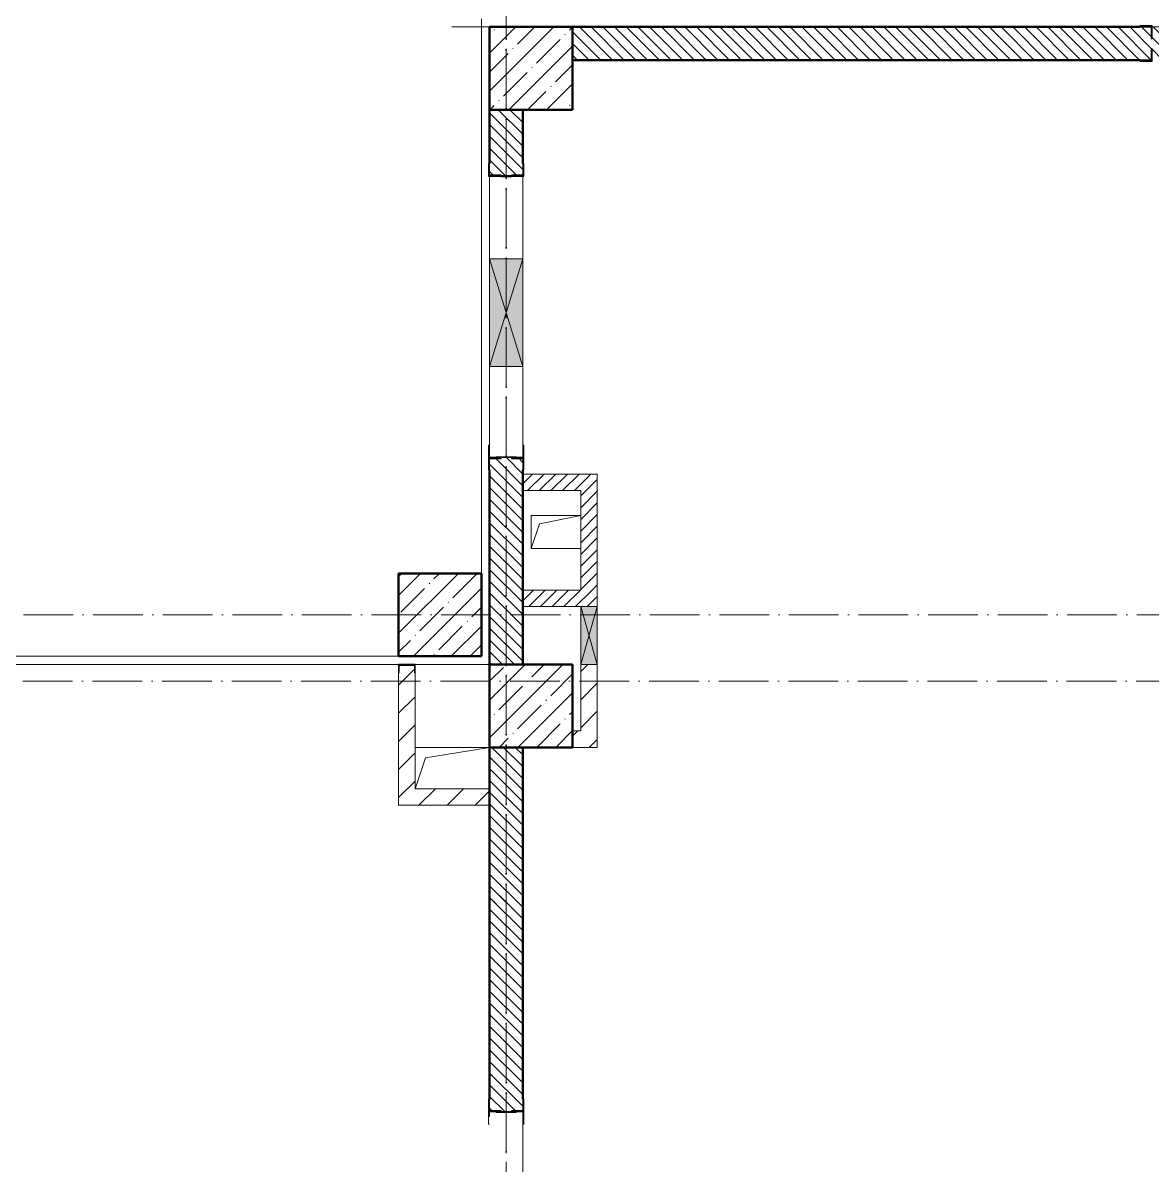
# Model space of a CAD drawing. Header units: millimetres. Extents: x -12989 to 629078, y -109036 to 555275.
# Drawn here: x 606999 to 613818, y 130692 to 137590 of the extents above; entities that cross this region are included whole.
import ezdxf

# ---------------------------------------------------------------- set-up
doc = ezdxf.new("R2010")
doc.units = ezdxf.units.MM
doc.linetypes.add('50_200_ШТРИХ_1Т_ш5_п1_п1_', pattern=[700, 500, -100, 0, -100])
for name, color, linetype, lineweight in [('A-DETL-GENF-OTLN', 7, 'Continuous', 9), ('A-FLOR-____-OTLN', 7, 'Continuous', 9), ('A-GENM-____-MCUT', 7, 'Continuous', 25), ('A-GENM-____-OTLN', 7, 'Continuous', 9), ('A-GENM-____-OTLN-1', 7, 'Continuous', 25), ('A-GLAZ-____-OTLN', 7, 'Continuous', 9), ('A-WALL-____-MCUT', 7, 'Continuous', 13), ('A-WALL-____-MCUT-2', 7, 'Continuous', 50), ('A-WALL-____-PATT-1', 7, 'Continuous', 9), ('A-WALL-FNSH-MCUT-1', 7, 'Continuous', 9), ('I-WALL-____-OTLN', 7, 'Continuous', 9), ('S-COLS-____-MCUT', 7, 'Continuous', 50), ('S-COLS-____-OTLN', 7, 'Continuous', 9), ('S-GRID-____-OTLN-1', 7, '50_200_ШТРИХ_1Т_ш5_п1_п1_', 9)]:
    doc.layers.add(name, color=color, linetype=linetype, lineweight=lineweight)
pattern_1 = [(135, (516567.8, 90784.41), (-35.35534, -35.35534), [])]
pattern_2 = [(45, (-93500, -46531.04), (-114.04925, 114.04925), []), (45, (-93385.95, -46531.04), (-114.04925, 114.04925), [201.613, -40.323, 3.353, -36.97])]
pattern_3 = [(45, (-93500, -42681.04), (-114.04925, 114.04925), []), (45, (-93385.95, -42681.04), (-114.04925, 114.04925), [201.613, -40.323, 3.353, -36.97])]
pattern_4 = [(45, (-92950, -43231.04), (-114.04925, 114.04925), []), (45, (-92835.95, -43231.04), (-114.04925, 114.04925), [201.613, -40.323, 3.353, -36.97])]
pattern_5 = [(45, (516567.8, 90784.41), (-84.85281, 84.85281), [])]
pattern_6 = [(45, (516567.8, 90784.41), (-35.35534, 35.35534), [])]

# ---------------------------------------------------------------- blocks, each defined once
blk = doc.blocks.new('BSC_Колонна _Прямоугольная - 500х500-V116-АР1_План отверстий 2 этажа в осях 1-64_Ю-ЯЯ')
at = {"layer": 'S-COLS-____-OTLN'}
h = blk.add_hatch(dxfattribs=at)
h.set_pattern_fill('FP_129', color=256, style=0, pattern_type=2)
h.set_pattern_definition(pattern_2)
h.paths.add_polyline_path([(-250, -250), (250, -250), (250, 250), (-250, 250)], flags=0)
at = {"layer": 'S-COLS-____-MCUT'}
for p, q in [((250, 250), (-250, 250)), ((-250, 250), (-250, -250)), ((250, -250), (250, 250)), ((-250, -250), (250, -250))]:
    blk.add_line(p, q, dxfattribs=at)
blk = doc.blocks.new('BSC_Колонна _Прямоугольная - 500х500-V118-АР1_План отверстий 2 этажа в осях 1-64_Ю-ЯЯ')
at = {"layer": 'S-COLS-____-OTLN'}
h = blk.add_hatch(dxfattribs=at)
h.set_pattern_fill('FP_131', color=256, style=0, pattern_type=2)
h.set_pattern_definition(pattern_3)
h.paths.add_polyline_path([(-250, -250), (250, -250), (250, 250), (-250, 250), (-250, 13.8)], flags=0)
at = {"layer": 'S-COLS-____-MCUT'}
for p, q in [((250, 250), (-250, 250)), ((-250, 250), (-250, -250)), ((250, -250), (250, 250)), ((-250, -250), (250, -250))]:
    blk.add_line(p, q, dxfattribs=at)
blk = doc.blocks.new('BSC_Колонна _Прямоугольная - 500х500-V123-АР1_План отверстий 2 этажа в осях 1-64_Ю-ЯЯ')
at = {"layer": 'S-COLS-____-OTLN'}
h = blk.add_hatch(dxfattribs=at)
h.set_pattern_fill('FP_136', color=256, style=0, pattern_type=2)
h.set_pattern_definition(pattern_4)
h.paths.add_polyline_path([(-250, -250), (250, -250), (250, 250), (-250, 250)], flags=0)
at = {"layer": 'S-COLS-____-MCUT'}
for p, q in [((250, 250), (-250, 250)), ((-250, 250), (-250, -250)), ((250, -250), (250, 250)), ((-250, -250), (250, -250))]:
    blk.add_line(p, q, dxfattribs=at)
blk = doc.blocks.new('Фахверк_СКБ_Уголок - 200_3550-28267367-АР1_План отверстий 2 этажа в осях 1-64_Ю-ЯЯ')
at = {"layer": 'A-GENM-____-MCUT'}
for p, q in [((200, 156), (125, 156)), ((125, 156), (125, 81)), ((131, 81), (131, 150)), ((131, 150), (200, 150)), ((200, 150), (200, 156)), ((125, 81), (131, 81)), ((131, 19), (125, 19)), ((125, 19), (125, -56)), ((131, -50), (131, 19)), ((125, -56), (200, -56)), ((200, -50), (131, -50)), ((200, -56), (200, -50))]:
    blk.add_line(p, q, dxfattribs=at)
blk = doc.blocks.new('Фахверк_СКБ_Уголок - 200_3960-28268576-АР1_План отверстий 2 этажа в осях 1-64_Ю-ЯЯ')
at = {"layer": 'A-GENM-____-MCUT'}
for p, q in [((200, 156), (125, 156)), ((125, 156), (125, 81)), ((131, 81), (131, 150)), ((131, 150), (200, 150)), ((200, 150), (200, 156)), ((125, 81), (131, 81)), ((131, 19), (125, 19)), ((125, 19), (125, -56)), ((131, -50), (131, 19)), ((125, -56), (200, -56)), ((200, -50), (131, -50)), ((200, -56), (200, -50))]:
    blk.add_line(p, q, dxfattribs=at)
blk = doc.blocks.new('154_Стойка_СКБ_Уголок - СМ-2480_200-28346303-АР1_План отверстий 2 этажа в осях 1-64_Ю-ЯЯ')
at = {"layer": 'A-GENM-____-MCUT'}
for p, q in [((125, 156), (125, 81)), ((200, 156), (125, 156)), ((131, 81), (131, 150)), ((131, 150), (200, 150)), ((200, 150), (200, 156)), ((125, 81), (131, 81)), ((131, 19), (125, 19)), ((125, 19), (125, -56)), ((131, -50), (131, 19)), ((125, -56), (200, -56)), ((200, -50), (131, -50)), ((200, -56), (200, -50))]:
    blk.add_line(p, q, dxfattribs=at)
blk = doc.blocks.new('Стойка_Влож_Полоса боковая - Полоса-V150-АР1_План отверстий 2 этажа в осях 1-64_Ю-ЯЯ')
at = {"layer": 'A-GENM-____-OTLN'}
for p, q in [((-5, 60), (0, 60)), ((-5, -60), (-5, 60)), ((0, 31), (0, -31)), ((0, -60), (-5, -60))]:
    blk.add_line(p, q, dxfattribs=at)
blk = doc.blocks.new('Стойка_Влож_Уголок_Опорный - Уголок-28213941-АР1_План отверстий 2 этажа в осях 1-64_Ю-ЯЯ')
at = {"layer": 'A-GENM-____-OTLN'}
for p, q in [((-212, -6), (-212, 0)), ((0, 0), (0, -6)), ((-212, -75), (-212, -6)), ((-212, -6), (-206, -6)), ((-6, -6), (0, -6)), ((0, -6), (0, -75)), ((-212, -75), (-206, -75)), ((-6, -75), (0, -75))]:
    blk.add_line(p, q, dxfattribs=at)
blk = doc.blocks.new('154_Фахверк_СКБ_Швеллер - Тип_100_3960-28318856-АР1_План отверстий 2 этажа в осях 1-64_Ю-ЯЯ')
at = {"layer": 'A-GENM-____-MCUT'}
for p, q in [((175, 50), (125, 50)), ((125, 50), (125, -50)), ((128, 47), (175, 47)), ((128, -47), (128, 47)), ((175, 47), (175, 50)), ((125, -50), (175, -50)), ((175, -47), (128, -47)), ((175, -50), (175, -47))]:
    blk.add_line(p, q, dxfattribs=at)
blk = doc.blocks.new('AR_Отверстие прямоугольное _в плите_ - AR_Отверстие прямоугольное _в плите_-V160-АР1_План отверстий 2 этажа в осях 1-64_Ю-ЯЯ')
at = {"layer": 'A-GENM-____-OTLN'}
for p, q in [((150, 100), (-150, 100)), ((-150, 100), (-150, -100)), ((-100, 50), (150, 100)), ((-150, -100), (-100, 50)), ((-150, -100), (150, -100))]:
    blk.add_line(p, q, dxfattribs=at)
blk = doc.blocks.new('AR_Отверстие прямоугольное _в плите_ - AR_Отверстие прямоугольное _в плите_-30552830-АР1_План отверстий 2 этажа в осях 1-64_Ю-ЯЯ')
at = {"layer": 'A-GENM-____-OTLN'}
for p, q in [((225, 125), (-225, 125)), ((-162.5, 62.5), (225, 125)), ((-225, -125), (-162.5, 62.5))]:
    blk.add_line(p, q, dxfattribs=at)
blk = doc.blocks.new('AR_Отверстие прямоугольное _в стене_ - AR_Отверстие прямоугольное _в стене__ОВ-36845443-АР1_План отверстий 2 этажа в осях 1-64_Ю-ЯЯ')
at = {"layer": 'A-GLAZ-____-OTLN'}
blk.add_hatch(color=256, dxfattribs=at).paths.add_polyline_path([(325, 100), (-325, 100), (-325, -100), (325, -100)], flags=0)
at = {"layer": 'A-DETL-GENF-OTLN'}
for p, q in [((-325, -100), (-325, 100)), ((-325, 100), (325, 100)), ((325, 100), (-325, -100)), ((-325, 100), (325, -100)), ((325, 100), (-325, 100)), ((-325, 100), (-325, -100)), ((325, 100), (325, -100)), ((325, -100), (325, 100)), ((325, -100), (-325, -100)), ((-325, -100), (325, -100))]:
    blk.add_line(p, q, dxfattribs=at)
blk = doc.blocks.new('AR_Отверстие прямоугольное _в стене_ - AR_Отверстие прямоугольное _в стене__ОВ-36848105-АР1_План отверстий 2 этажа в осях 1-64_Ю-ЯЯ')
at = {"layer": 'A-GLAZ-____-OTLN'}
blk.add_hatch(color=256, dxfattribs=at).paths.add_polyline_path([(-175, -50), (175, -50), (175, 50), (-175, 50)], flags=0)
at = {"layer": 'A-DETL-GENF-OTLN'}
for p, q in [((-175, -50), (-175, 50)), ((-175, 50), (175, 50)), ((175, 50), (-175, -50)), ((-175, 50), (175, -50)), ((175, 50), (-175, 50)), ((-175, 50), (-175, -50)), ((175, 50), (175, -50)), ((175, -50), (175, 50)), ((175, -50), (-175, -50)), ((-175, -50), (175, -50))]:
    blk.add_line(p, q, dxfattribs=at)
blk = doc.blocks.new('BSC_Колонна _Прямоугольная - 500х500-V120-АР1_План отверстий 2 этажа в осях 1-64_А-ГГ')
at = {"layer": 'S-COLS-____-OTLN'}
h = blk.add_hatch(dxfattribs=at)
h.set_pattern_fill('FP_150', color=256, style=0, pattern_type=2)
h.set_pattern_definition(pattern_2)
h.paths.add_polyline_path([(-250, -250), (250, -250), (250, 250), (-250, 250)], flags=0)
at = {"layer": 'S-COLS-____-MCUT'}
for p, q in [((250, 250), (-250, 250)), ((-250, 250), (-250, -250)), ((250, -250), (250, 250)), ((-250, -250), (250, -250))]:
    blk.add_line(p, q, dxfattribs=at)
blk = doc.blocks.new('BSC_Колонна _Прямоугольная - 500х500-V122-АР1_План отверстий 2 этажа в осях 1-64_А-ГГ')
at = {"layer": 'S-COLS-____-OTLN'}
h = blk.add_hatch(dxfattribs=at)
h.set_pattern_fill('FP_152', color=256, style=0, pattern_type=2)
h.set_pattern_definition(pattern_3)
h.paths.add_polyline_path([(-250, -250), (250, -250), (250, 250), (-250, 250)], flags=0)
at = {"layer": 'S-COLS-____-MCUT'}
for p, q in [((250, 250), (-250, 250)), ((-250, 250), (-250, -250)), ((250, -250), (250, 250)), ((-250, -250), (250, -250))]:
    blk.add_line(p, q, dxfattribs=at)
blk = doc.blocks.new('BSC_Колонна _Прямоугольная - 500х500-V127-АР1_План отверстий 2 этажа в осях 1-64_А-ГГ')
at = {"layer": 'S-COLS-____-OTLN'}
h = blk.add_hatch(dxfattribs=at)
h.set_pattern_fill('FP_157', color=256, style=0, pattern_type=2)
h.set_pattern_definition(pattern_4)
h.paths.add_polyline_path([(-250, -250), (250, -250), (250, 250), (-250, 250)], flags=0)
at = {"layer": 'S-COLS-____-MCUT'}
for p, q in [((250, 250), (-250, 250)), ((-250, 250), (-250, -250)), ((250, -250), (250, 250)), ((-250, -250), (250, -250))]:
    blk.add_line(p, q, dxfattribs=at)
blk = doc.blocks.new('Фахверк_СКБ_Уголок - 200_3550-28267367-АР1_План отверстий 2 этажа в осях 1-64_А-ГГ')
at = {"layer": 'A-GENM-____-MCUT'}
for p, q in [((200, 156), (125, 156)), ((125, 156), (125, 81)), ((131, 81), (131, 150)), ((131, 150), (200, 150)), ((200, 150), (200, 156)), ((125, 81), (131, 81)), ((131, 19), (125, 19)), ((125, 19), (125, -56)), ((131, -50), (131, 19)), ((125, -56), (200, -56)), ((200, -50), (131, -50)), ((200, -56), (200, -50))]:
    blk.add_line(p, q, dxfattribs=at)
blk = doc.blocks.new('Фахверк_СКБ_Уголок - 200_3960-28268576-АР1_План отверстий 2 этажа в осях 1-64_А-ГГ')
at = {"layer": 'A-GENM-____-MCUT'}
for p, q in [((200, 156), (125, 156)), ((125, 156), (125, 81)), ((131, 81), (131, 150)), ((131, 150), (200, 150)), ((200, 150), (200, 156)), ((125, 81), (131, 81)), ((131, 19), (125, 19)), ((125, 19), (125, -56)), ((131, -50), (131, 19)), ((125, -56), (200, -56)), ((200, -50), (131, -50)), ((200, -56), (200, -50))]:
    blk.add_line(p, q, dxfattribs=at)
blk = doc.blocks.new('154_Стойка_СКБ_Уголок - СМ-2480_200-28346303-АР1_План отверстий 2 этажа в осях 1-64_А-ГГ')
at = {"layer": 'A-GENM-____-MCUT'}
for p, q in [((125, 156), (125, 81)), ((200, 156), (125, 156)), ((131, 81), (131, 150)), ((131, 150), (200, 150)), ((200, 150), (200, 156)), ((125, 81), (131, 81)), ((131, 19), (125, 19)), ((125, 19), (125, -56)), ((131, -50), (131, 19)), ((125, -56), (200, -56)), ((200, -50), (131, -50)), ((200, -56), (200, -50))]:
    blk.add_line(p, q, dxfattribs=at)
blk = doc.blocks.new('Стойка_Влож_Полоса боковая - Полоса-28213942-АР1_План отверстий 2 этажа в осях 1-64_А-ГГ')
at = {"layer": 'A-GENM-____-OTLN'}
for p, q in [((-5, 60), (0, 60)), ((-5, -60), (-5, 60)), ((0, 31), (0, -31)), ((0, -60), (-5, -60))]:
    blk.add_line(p, q, dxfattribs=at)
blk = doc.blocks.new('Стойка_Влож_Уголок_Опорный - Уголок-28213941-АР1_План отверстий 2 этажа в осях 1-64_А-ГГ')
at = {"layer": 'A-GENM-____-OTLN'}
for p, q in [((-212, -6), (-212, 0)), ((0, 0), (0, -6)), ((-212, -75), (-212, -6)), ((-212, -6), (-206, -6)), ((-6, -6), (0, -6)), ((0, -6), (0, -75)), ((-212, -75), (-206, -75)), ((-6, -75), (0, -75))]:
    blk.add_line(p, q, dxfattribs=at)
blk = doc.blocks.new('154_Фахверк_СКБ_Швеллер - Тип_100_3960-28318856-АР1_План отверстий 2 этажа в осях 1-64_А-ГГ')
at = {"layer": 'A-GENM-____-MCUT'}
for p, q in [((175, 50), (125, 50)), ((125, 50), (125, -50)), ((128, 47), (175, 47)), ((128, -47), (128, 47)), ((175, 47), (175, 50)), ((125, -50), (175, -50)), ((175, -47), (128, -47)), ((175, -50), (175, -47))]:
    blk.add_line(p, q, dxfattribs=at)
blk = doc.blocks.new('AR_Отверстие прямоугольное _в плите_ - AR_Отверстие прямоугольное _в плите_-30423629-АР1_План отверстий 2 этажа в осях 1-64_А-ГГ')
at = {"layer": 'A-GENM-____-OTLN'}
for p, q in [((150, 100), (-150, 100)), ((-150, 100), (-150, -100)), ((-100, 50), (150, 100)), ((-150, -100), (-100, 50)), ((-150, -100), (150, -100))]:
    blk.add_line(p, q, dxfattribs=at)
blk = doc.blocks.new('AR_Отверстие прямоугольное _в плите_ - AR_Отверстие прямоугольное _в плите_-30552830-АР1_План отверстий 2 этажа в осях 1-64_А-ГГ')
at = {"layer": 'A-GENM-____-OTLN'}
for p, q in [((225, 125), (-225, 125)), ((-162.5, 62.5), (225, 125)), ((-225, -125), (-162.5, 62.5))]:
    blk.add_line(p, q, dxfattribs=at)
blk = doc.blocks.new('AR_Отверстие прямоугольное _в стене_ - AR_Отверстие прямоугольное _в стене__ОВ-36845443-АР1_План отверстий 2 этажа в осях 1-64_А-ГГ')
at = {"layer": 'A-GLAZ-____-OTLN'}
blk.add_hatch(color=256, dxfattribs=at).paths.add_polyline_path([(325, 100), (-325, 100), (-325, -100), (325, -100)], flags=0)
at = {"layer": 'A-DETL-GENF-OTLN'}
for p, q in [((-325, -100), (-325, 100)), ((-325, 100), (325, 100)), ((325, 100), (-325, -100)), ((-325, 100), (325, -100)), ((325, 100), (-325, 100)), ((-325, 100), (-325, -100)), ((325, 100), (325, -100)), ((325, -100), (325, 100)), ((325, -100), (-325, -100)), ((-325, -100), (325, -100))]:
    blk.add_line(p, q, dxfattribs=at)
blk = doc.blocks.new('AR_Отверстие прямоугольное _в стене_ - AR_Отверстие прямоугольное _в стене__ОВ-36848105-АР1_План отверстий 2 этажа в осях 1-64_А-ГГ')
at = {"layer": 'A-GLAZ-____-OTLN'}
blk.add_hatch(color=256, dxfattribs=at).paths.add_polyline_path([(-175, -50), (175, -50), (175, 50), (-175, 50)], flags=0)
at = {"layer": 'A-DETL-GENF-OTLN'}
for p, q in [((-175, -50), (-175, 50)), ((-175, 50), (175, 50)), ((175, 50), (-175, -50)), ((-175, 50), (175, -50)), ((175, 50), (-175, 50)), ((-175, 50), (-175, -50)), ((175, 50), (175, -50)), ((175, -50), (175, 50)), ((175, -50), (-175, -50)), ((-175, -50), (175, -50))]:
    blk.add_line(p, q, dxfattribs=at)
blk = doc.blocks.new('3эт')
at = {"layer": 'S-GRID-____-OTLN-1', "color": 251, "ltscale": 0.6, "true_color": 0x636466}
for p, q in [((377120.7, -46882.4), (377120.7, 4029.4)), ((377120.7, -91346.1), (377120.7, -36982.5)), ((376792, -40082.4), (387845.1, -40082.4)), ((376792, -40082.4), (387845.1, -40082.4)), ((358243, -43632.4), (387705.3, -43632.4)), ((358243, -43632.4), (387705.3, -43632.4)), ((351097.5, -44032.4), (387845.1, -44032.4))]:
    blk.add_line(p, q, dxfattribs=at)

msp = doc.modelspace()

# ---------------------------------------------------------------- hatches: boundary and pattern name
at = {"layer": 'A-WALL-____-PATT-1'}
h = msp.add_hatch(dxfattribs=at)
h.set_pattern_fill('FP_6', color=256, style=0, pattern_type=2)
h.set_pattern_definition(pattern_1)
h.paths.add_polyline_path([(617317.7976, 137365.4504), (617317.7976, 137565.4504), (613817.7976, 137565.4504), (613817.7976, 137496.4504), (613811.7976, 137496.4504), (613811.7976, 137565.4504), (610317.7976, 137565.4504), (610317.7976, 137365.4504), (613811.7976, 137365.4504), (613811.7976, 137434.4504), (613817.7976, 137434.4504), (613817.7976, 137365.4504), (617300.1546, 137365.4504)], flags=0)
h = msp.add_hatch(dxfattribs=at)
h.set_pattern_fill('FP_6', color=256, style=0, pattern_type=2)
h.set_pattern_definition(pattern_1)
h.paths.add_polyline_path([(617317.7976, 137365.4504), (617317.7976, 137565.4504), (613817.7976, 137565.4504), (613817.7976, 137496.4504), (613811.7976, 137496.4504), (613811.7976, 137565.4504), (610317.7976, 137565.4504), (610317.7976, 137365.4504), (613811.7976, 137365.4504), (613811.7976, 137434.4504), (613817.7976, 137434.4504), (613817.7976, 137365.4504), (617299.5724, 137365.4504)], flags=0)
h = msp.add_hatch(dxfattribs=at)
h.set_pattern_fill('FP_6', color=256, style=0, pattern_type=2)
h.set_pattern_definition(pattern_1)
h.paths.add_polyline_path([(609857.7976, 133715.4504), (610017.7976, 133715.4504), (610016.8376, 134959.4504), (609948.7976, 134959.4504), (609948.7976, 134965.4504), (609886.7976, 134965.4504), (609886.7976, 134959.4504), (609817.7976, 134959.4504), (609817.7976, 133715.4504)], flags=0)
h.paths.add_polyline_path([(609948.7976, 136665.4504), (609948.7976, 136671.4504), (610017.7976, 136671.4504), (610017.7976, 137065.4504), (609817.7976, 137065.4504), (609817.7976, 136671.4504), (609886.7976, 136671.4504), (609886.7976, 136665.4504)], flags=0)
h = msp.add_hatch(dxfattribs=at)
h.set_pattern_fill('FP_6', color=256, style=0, pattern_type=2)
h.set_pattern_definition(pattern_1)
h.paths.add_polyline_path([(609817.7976, 133715.4504), (610017.7976, 133715.4504), (610016.8376, 134959.4504), (609948.7976, 134959.4504), (609948.7976, 134965.4504), (609886.7976, 134965.4504), (609886.7976, 134959.4504), (609817.7976, 134959.4504), (609817.7976, 134520.0168)], flags=0)
h.paths.add_polyline_path([(609948.7976, 136665.4504), (609948.7976, 136671.4504), (610017.7976, 136671.4504), (610017.7976, 137065.4504), (609817.7976, 137065.4504), (609817.7976, 136671.4504), (609886.7976, 136671.4504), (609886.7976, 136665.4504)], flags=0)
h = msp.add_hatch(dxfattribs=at)
h.set_pattern_fill('FP_5', color=256, style=0, pattern_type=2)
h.set_pattern_definition(pattern_6)
h.paths.add_polyline_path([(610467.7976, 134765.4504), (610467.7976, 134865.4504), (610017.7976, 134865.4504), (610017.7976, 134765.4504), (610367.7976, 134765.4504)], flags=0)
h = msp.add_hatch(dxfattribs=at)
h.set_pattern_fill('FP_5', color=256, style=0, pattern_type=2)
h.set_pattern_definition(pattern_6)
h.paths.add_polyline_path([(610467.7976, 134765.4504), (610467.7976, 134865.4504), (610017.7976, 134865.4504), (610017.7976, 134765.4504), (610367.7976, 134765.4504)], flags=0)
h = msp.add_hatch(dxfattribs=at)
h.set_pattern_fill('FP_5', color=256, style=0, pattern_type=2)
h.set_pattern_definition(pattern_6)
h.paths.add_polyline_path([(610467.7976, 134165.4504), (610467.7976, 134765.4504), (610367.7976, 134765.4504), (610367.7976, 134165.4504)], flags=0)
h = msp.add_hatch(dxfattribs=at)
h.set_pattern_fill('FP_5', color=256, style=0, pattern_type=2)
h.set_pattern_definition(pattern_6)
h.paths.add_polyline_path([(610467.7976, 134165.4504), (610467.7976, 134765.4504), (610367.7976, 134765.4504), (610367.7976, 134165.4504)], flags=0)
h = msp.add_hatch(dxfattribs=at)
h.set_pattern_fill('FP_5', color=256, style=0, pattern_type=2)
h.set_pattern_definition(pattern_6)
h.paths.add_polyline_path([(610467.7976, 134065.4504), (610467.7976, 134165.4504), (610017.7976, 134165.4504), (610017.7976, 134065.4504), (610367.7976, 134065.4504)], flags=0)
h = msp.add_hatch(dxfattribs=at)
h.set_pattern_fill('FP_5', color=256, style=0, pattern_type=2)
h.set_pattern_definition(pattern_6)
h.paths.add_polyline_path([(610467.7976, 134065.4504), (610467.7976, 134165.4504), (610017.7976, 134165.4504), (610017.7976, 134065.4504), (610367.7976, 134065.4504)], flags=0)
h = msp.add_hatch(dxfattribs=at)
h.set_pattern_fill('FP_4', color=256, style=0, pattern_type=2)
h.set_pattern_definition(pattern_5)
h.paths.add_polyline_path([(609367.7976, 132865.4504), (609367.7976, 133665.4504), (609364.7976, 133665.4504), (609364.7976, 133712.4504), (609270.7976, 133712.4504), (609270.7976, 133665.4504), (609267.7976, 133665.4504), (609267.7976, 132865.4504)], flags=0)
h = msp.add_hatch(dxfattribs=at)
h.set_pattern_fill('FP_4', color=256, style=0, pattern_type=2)
h.set_pattern_definition(pattern_5)
h.paths.add_polyline_path([(609367.7976, 132865.4504), (609367.7976, 133665.4504), (609364.7976, 133665.4504), (609364.7976, 133712.4504), (609270.7976, 133712.4504), (609270.7976, 133665.4504), (609267.7976, 133665.4504), (609267.7976, 132865.4504)], flags=0)
h = msp.add_hatch(dxfattribs=at)
h.set_pattern_fill('FP_4', color=256, style=0, pattern_type=2)
h.set_pattern_definition(pattern_5)
h.paths.add_polyline_path([(610467.7976, 133315.4504), (610467.7976, 133715.4504), (610367.7976, 133715.4504), (610367.7976, 133315.4504)], flags=0)
h = msp.add_hatch(dxfattribs=at)
h.set_pattern_fill('FP_4', color=256, style=0, pattern_type=2)
h.set_pattern_definition(pattern_5)
h.paths.add_polyline_path([(610467.7976, 133315.4504), (610467.7976, 133715.4504), (610367.7976, 133715.4504), (610367.7976, 133315.4504)], flags=0)
h = msp.add_hatch(dxfattribs=at)
h.set_pattern_fill('FP_4', color=256, style=0, pattern_type=2)
h.set_pattern_definition(pattern_5)
h.paths.add_polyline_path([(610467.7976, 133215.4504), (610467.7976, 133315.4504), (610317.7976, 133315.4504), (610317.7976, 133215.4504)], flags=0)
h = msp.add_hatch(dxfattribs=at)
h.set_pattern_fill('FP_4', color=256, style=0, pattern_type=2)
h.set_pattern_definition(pattern_5)
h.paths.add_polyline_path([(610467.7976, 133215.4504), (610467.7976, 133315.4504), (610317.7976, 133315.4504), (610317.7976, 133215.4504)], flags=0)
h = msp.add_hatch(dxfattribs=at)
h.set_pattern_fill('FP_6', color=256, style=0, pattern_type=2)
h.set_pattern_definition(pattern_1)
h.paths.add_polyline_path([(609817.7976, 132265.4504), (610017.7976, 132265.4504), (610017.7976, 133215.4504), (609817.7976, 133215.4504)], flags=0)
h = msp.add_hatch(dxfattribs=at)
h.set_pattern_fill('FP_6', color=256, style=0, pattern_type=2)
h.set_pattern_definition(pattern_1)
h.paths.add_polyline_path([(609817.7976, 128365.4504), (610017.7976, 128365.4504), (610017.7976, 128840.4504), (609817.7976, 128840.4504)], flags=0)
h.paths.add_polyline_path([(610017.7976, 129240.4504), (610017.7976, 130109.4504), (609948.7976, 130109.4504), (609948.7976, 130115.4504), (609886.7976, 130115.4504), (609886.7976, 130109.4504), (609817.7976, 130109.4504), (609817.7976, 129240.4504), (609930.7008, 129240.4504)], flags=0)
h.paths.add_polyline_path([(609886.7976, 131015.4504), (609948.7976, 131015.4504), (609948.7976, 131021.4504), (610017.7976, 131021.4504), (610017.7976, 133215.4504), (609817.7976, 133215.4504), (609817.7976, 131021.4504), (609886.7976, 131021.4504)], flags=0)
h = msp.add_hatch(dxfattribs=at)
h.set_pattern_fill('FP_4', color=256, style=0, pattern_type=2)
h.set_pattern_definition(pattern_5)
h.paths.add_polyline_path([(609817.7976, 132865.4504), (609817.7976, 132965.4504), (609367.7976, 132965.4504), (609367.7976, 132865.4504)], flags=0)
h = msp.add_hatch(dxfattribs=at)
h.set_pattern_fill('FP_4', color=256, style=0, pattern_type=2)
h.set_pattern_definition(pattern_5)
h.paths.add_polyline_path([(609817.7976, 132865.4504), (609817.7976, 132965.4504), (609367.7976, 132965.4504), (609367.7976, 132865.4504)], flags=0)

# ---------------------------------------------------------------- linework, layer by layer
at = {"layer": 'A-FLOR-____-OTLN'}
for p, q in [((609767.7976, 134265.4504), (609767.7976, 137615.4504)), ((609767.7976, 134265.4504), (609767.7976, 137615.4504)), ((610067.7976, 134615.4504), (610367.7976, 134615.4504)), ((610067.7976, 134415.4504), (610067.7976, 134615.4504)), ((610067.7976, 134615.4504), (610367.7976, 134615.4504)), ((610067.7976, 134415.4504), (610067.7976, 134615.4504)), ((610367.7976, 134415.4504), (610067.7976, 134415.4504)), ((610367.7976, 134415.4504), (610067.7976, 134415.4504)), ((605817.7976, 133765.4504), (609267.7976, 133765.4504)), ((605817.7976, 133765.4504), (609267.7976, 133765.4504)), ((609267.7976, 133715.4504), (605817.7976, 133715.4504)), ((609267.7976, 133715.4504), (605817.7976, 133715.4504)), ((609817.7976, 133715.4504), (609367.7976, 133715.4504)), ((609817.7976, 133715.4504), (609367.7976, 133715.4504)), ((609367.7976, 133215.4504), (609817.7976, 133215.4504)), ((609367.7976, 133215.4504), (609817.7976, 133215.4504))]:
    msp.add_line(p, q, dxfattribs=at)
at = {"layer": 'A-WALL-____-MCUT'}
for p, q in [((613742.7976, 137565.4504), (610317.7976, 137565.4504)), ((610317.7976, 137365.4504), (613742.7976, 137365.4504)), ((609817.7976, 137065.4504), (609817.7976, 136740.4504)), ((610017.7976, 136740.4504), (610017.7976, 137065.4504)), ((609886.7976, 136665.4504), (609948.7976, 136665.4504)), ((609817.7976, 134890.4504), (609817.7976, 133715.4504)), ((610017.7976, 133715.4504), (610017.7976, 134890.4504)), ((609817.7976, 133215.4504), (609817.7976, 132265.4504)), ((610017.7976, 132265.4504), (610017.7976, 133215.4504))]:
    msp.add_line(p, q, dxfattribs=at)
at = {"layer": 'A-WALL-____-MCUT-2'}
for p, q in [((613742.7976, 137565.4504), (610317.7976, 137565.4504)), ((610317.7976, 137365.4504), (613742.7976, 137365.4504)), ((609817.7976, 137065.4504), (609817.7976, 136740.4504)), ((610017.7976, 136740.4504), (610017.7976, 137065.4504)), ((609886.7976, 136665.4504), (609948.7976, 136665.4504)), ((609817.7976, 134890.4504), (609817.7976, 133715.4504)), ((610017.7976, 133715.4504), (610017.7976, 134890.4504)), ((609817.7976, 133215.4504), (609817.7976, 131090.4504)), ((610017.7976, 131090.4504), (610017.7976, 133215.4504))]:
    msp.add_line(p, q, dxfattribs=at)
at = {"layer": 'A-WALL-FNSH-MCUT-1'}
for p, q in [((610467.7976, 134865.4504), (610017.7976, 134865.4504)), ((610467.7976, 134865.4504), (610017.7976, 134865.4504)), ((610467.7976, 134065.4504), (610467.7976, 134865.4504)), ((610467.7976, 134065.4504), (610467.7976, 134865.4504)), ((610017.7976, 134765.4504), (610367.7976, 134765.4504)), ((610017.7976, 134765.4504), (610367.7976, 134765.4504)), ((610367.7976, 134765.4504), (610367.7976, 134165.4504)), ((610367.7976, 134765.4504), (610367.7976, 134165.4504)), ((610367.7976, 134165.4504), (610017.7976, 134165.4504)), ((610367.7976, 134165.4504), (610017.7976, 134165.4504)), ((610017.7976, 134065.4504), (610367.7976, 134065.4504)), ((610017.7976, 134065.4504), (610367.7976, 134065.4504)), ((610367.7976, 133715.4504), (610367.7976, 133315.4504)), ((610367.7976, 133715.4504), (610367.7976, 133315.4504)), ((610467.7976, 133215.4504), (610467.7976, 133715.4504)), ((610467.7976, 133215.4504), (610467.7976, 133715.4504)), ((609267.7976, 133665.4504), (609267.7976, 132865.4504)), ((609267.7976, 133665.4504), (609267.7976, 132865.4504)), ((609367.7976, 132965.4504), (609367.7976, 133665.4504)), ((609367.7976, 132965.4504), (609367.7976, 133665.4504)), ((610367.7976, 133315.4504), (610317.7976, 133315.4504)), ((610367.7976, 133315.4504), (610317.7976, 133315.4504)), ((610317.7976, 133215.4504), (610467.7976, 133215.4504)), ((610317.7976, 133215.4504), (610467.7976, 133215.4504)), ((609817.7976, 132965.4504), (609367.7976, 132965.4504)), ((609817.7976, 132965.4504), (609367.7976, 132965.4504)), ((609267.7976, 132865.4504), (609817.7976, 132865.4504)), ((609267.7976, 132865.4504), (609817.7976, 132865.4504))]:
    msp.add_line(p, q, dxfattribs=at)
at = {"layer": 'I-WALL-____-OTLN'}
for p, q in [((609817.7976, 136165.4504), (609817.7976, 136665.4504)), ((609817.7976, 136165.4504), (609817.7976, 136665.4504)), ((610017.7976, 136665.4504), (610017.7976, 136165.4504)), ((610017.7976, 136665.4504), (610017.7976, 136165.4504)), ((609817.7976, 134965.4504), (609817.7976, 135515.4504)), ((609817.7976, 134965.4504), (609817.7976, 135515.4504)), ((610017.7976, 135515.4504), (610017.7976, 134965.4504)), ((610017.7976, 135515.4504), (610017.7976, 134965.4504)), ((609817.7976, 130985.4504), (609817.7976, 131015.4504)), ((610017.7976, 131015.4504), (610017.7976, 130115.4504))]:
    msp.add_line(p, q, dxfattribs=at)

# ---------------------------------------------------------------- block references
msp.add_blockref('3эт', (232797.0902, 177647.8646))
at = {"layer": 'A-GENM-____-OTLN'}
for name, p, rotation in [('Стойка_Влож_Уголок_Опорный - Уголок-28213941-АР1_План отверстий 2 этажа в осях 1-64_Ю-ЯЯ', (609811.7976, 134965.4504), 180), ('Стойка_Влож_Уголок_Опорный - Уголок-28213941-АР1_План отверстий 2 этажа в осях 1-64_А-ГГ', (609811.7976, 134965.4504), 180), ('Стойка_Влож_Полоса боковая - Полоса-V150-АР1_План отверстий 2 этажа в осях 1-64_Ю-ЯЯ', (609917.7976, 134965.4504), 269.9999999999999), ('Стойка_Влож_Полоса боковая - Полоса-28213942-АР1_План отверстий 2 этажа в осях 1-64_А-ГГ', (609917.7976, 134965.4504), 269.9999999999999), ('Стойка_Влож_Полоса боковая - Полоса-28213942-АР1_План отверстий 2 этажа в осях 1-64_А-ГГ', (609917.7976, 131015.4504), 89.99999999999991)]:
    msp.add_blockref(name, p, dxfattribs=dict(at, rotation=rotation))
for name, p in [('AR_Отверстие прямоугольное _в плите_ - AR_Отверстие прямоугольное _в плите_-V160-АР1_План отверстий 2 этажа в осях 1-64_Ю-ЯЯ', (610217.7976, 134515.4504)), ('AR_Отверстие прямоугольное _в плите_ - AR_Отверстие прямоугольное _в плите_-30423629-АР1_План отверстий 2 этажа в осях 1-64_А-ГГ', (610217.7976, 134515.4504)), ('AR_Отверстие прямоугольное _в плите_ - AR_Отверстие прямоугольное _в плите_-30552830-АР1_План отверстий 2 этажа в осях 1-64_Ю-ЯЯ', (609592.7976, 133090.4504)), ('AR_Отверстие прямоугольное _в плите_ - AR_Отверстие прямоугольное _в плите_-30552830-АР1_План отверстий 2 этажа в осях 1-64_А-ГГ', (609592.7976, 133090.4504)), ('Стойка_Влож_Уголок_Опорный - Уголок-28213941-АР1_План отверстий 2 этажа в осях 1-64_А-ГГ', (610023.7976, 131015.4504))]:
    msp.add_blockref(name, p, dxfattribs=at)
at = {"layer": 'A-GENM-____-OTLN-1'}
for name, p, rotation in [('Фахверк_СКБ_Уголок - 200_3550-28267367-АР1_План отверстий 2 этажа в осях 1-64_Ю-ЯЯ', (613942.7976, 137515.4504), 180), ('Фахверк_СКБ_Уголок - 200_3550-28267367-АР1_План отверстий 2 этажа в осях 1-64_А-ГГ', (613942.7976, 137515.4504), 180), ('Фахверк_СКБ_Уголок - 200_3960-28268576-АР1_План отверстий 2 этажа в осях 1-64_Ю-ЯЯ', (609967.7976, 136540.4504), 89.9999999999999), ('Фахверк_СКБ_Уголок - 200_3960-28268576-АР1_План отверстий 2 этажа в осях 1-64_А-ГГ', (609967.7976, 136540.4504), 89.9999999999999), ('154_Стойка_СКБ_Уголок - СМ-2480_200-28346303-АР1_План отверстий 2 этажа в осях 1-64_Ю-ЯЯ', (609867.7976, 135090.4504), 269.9999999999999), ('154_Стойка_СКБ_Уголок - СМ-2480_200-28346303-АР1_План отверстий 2 этажа в осях 1-64_А-ГГ', (609867.7976, 135090.4504), 269.9999999999999), ('154_Фахверк_СКБ_Швеллер - Тип_100_3960-28318856-АР1_План отверстий 2 этажа в осях 1-64_Ю-ЯЯ', (609317.7976, 133840.4504), 270), ('154_Фахверк_СКБ_Швеллер - Тип_100_3960-28318856-АР1_План отверстий 2 этажа в осях 1-64_А-ГГ', (609317.7976, 133840.4504), 270), ('154_Стойка_СКБ_Уголок - СМ-2480_200-28346303-АР1_План отверстий 2 этажа в осях 1-64_А-ГГ', (609967.7976, 130890.4504), 89.9999999999999)]:
    msp.add_blockref(name, p, dxfattribs=dict(at, rotation=rotation))
at = {"layer": 'A-GLAZ-____-OTLN'}
for name, p, rotation in [('AR_Отверстие прямоугольное _в стене_ - AR_Отверстие прямоугольное _в стене__ОВ-36845443-АР1_План отверстий 2 этажа в осях 1-64_Ю-ЯЯ', (609917.7976, 135840.4504), 269.9999999999999), ('AR_Отверстие прямоугольное _в стене_ - AR_Отверстие прямоугольное _в стене__ОВ-36845443-АР1_План отверстий 2 этажа в осях 1-64_А-ГГ', (609917.7976, 135840.4504), 269.9999999999999), ('AR_Отверстие прямоугольное _в стене_ - AR_Отверстие прямоугольное _в стене__ОВ-36848105-АР1_План отверстий 2 этажа в осях 1-64_Ю-ЯЯ', (610417.7976, 133890.4504), 89.99999999999659), ('AR_Отверстие прямоугольное _в стене_ - AR_Отверстие прямоугольное _в стене__ОВ-36848105-АР1_План отверстий 2 этажа в осях 1-64_А-ГГ', (610417.7976, 133890.4504), 89.99999999999659)]:
    msp.add_blockref(name, p, dxfattribs=dict(at, rotation=rotation))
at = {"layer": 'S-COLS-____-OTLN'}
for name, p in [('BSC_Колонна _Прямоугольная - 500х500-V116-АР1_План отверстий 2 этажа в осях 1-64_Ю-ЯЯ', (610067.7976, 137315.4504)), ('BSC_Колонна _Прямоугольная - 500х500-V120-АР1_План отверстий 2 этажа в осях 1-64_А-ГГ', (610067.7976, 137315.4504)), ('BSC_Колонна _Прямоугольная - 500х500-V123-АР1_План отверстий 2 этажа в осях 1-64_Ю-ЯЯ', (609517.7976, 134015.4504)), ('BSC_Колонна _Прямоугольная - 500х500-V127-АР1_План отверстий 2 этажа в осях 1-64_А-ГГ', (609517.7976, 134015.4504)), ('BSC_Колонна _Прямоугольная - 500х500-V118-АР1_План отверстий 2 этажа в осях 1-64_Ю-ЯЯ', (610067.7976, 133465.4504)), ('BSC_Колонна _Прямоугольная - 500х500-V122-АР1_План отверстий 2 этажа в осях 1-64_А-ГГ', (610067.7976, 133465.4504))]:
    msp.add_blockref(name, p, dxfattribs=at)

doc.saveas('drawing.dxf')
